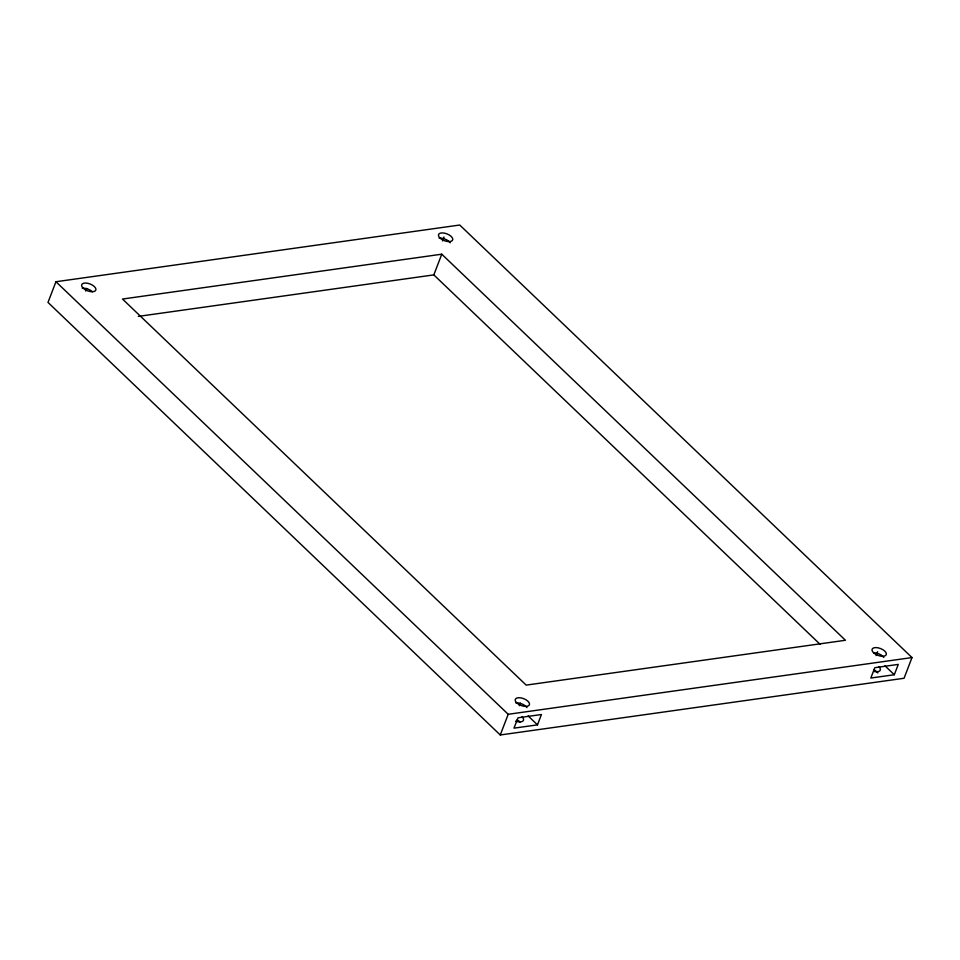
<?xml version="1.0" encoding="UTF-8"?>
<svg xmlns="http://www.w3.org/2000/svg" width="960" height="960" viewBox="0 0 960 960"><rect width="100%" height="100%" fill="white"/><g stroke="black" fill="none" stroke-linecap="round" stroke-linejoin="round"><path stroke-width="1.44" d="M55.944 281.736L48 302.424L500.268 734.976L904.056 678.264L912 657.576L459.732 225.024L55.944 281.736L508.212 714.288L912 657.576M85.692 291.012L86.688 288.432M442.536 240.9L444.024 237.012M138.312 316.392L433.824 274.884L441.768 254.196L845.448 640.272L526.176 685.116L122.496 299.04L441.768 254.196M500.268 734.976L508.212 714.288M519.276 705.684L520.272 703.104M537.468 724.86L541.44 714.516L517.968 717.816L513.996 728.148L537.468 724.86L528.132 715.92M876.12 655.572L877.608 651.696M894.312 674.736L898.272 664.392L874.8 667.692L870.828 678.036L894.312 674.736L884.964 665.796M433.824 274.884L820.188 644.4M878.856 666.66A7.584 3.66 21 0 1 874.296 671.556M522.024 716.772A7.584 3.66 21 0 1 522.684 721.224A7.584 3.66 21 0 1 515.58 721.164M873.876 669.792A7.584 3.66 21 0 1 877.848 672.972M517.044 719.904A7.584 3.66 21 0 1 520.032 721.944M82.296 288.264A7.584 3.66 21 0 1 92.412 291.756M439.128 238.14A7.584 3.66 21 0 1 450.216 242.784M874.32 652.764A7.584 3.66 21 0 1 883.8 657.456M515.868 702.936A7.584 3.66 21 0 1 526.956 707.568M83.124 288.168A7.584 3.66 21 0 0 95.46 290.7A7.584 3.66 21 0 0 87.696 283.272A7.584 3.66 21 0 0 83.124 288.168M439.968 238.056A7.584 3.66 21 0 0 452.304 240.576A7.584 3.66 21 0 0 444.528 233.148A7.584 3.66 21 0 0 439.968 238.056M873.54 652.728A7.584 3.66 21 0 0 885.876 655.26A7.584 3.66 21 0 0 878.112 647.82A7.584 3.66 21 0 0 873.54 652.728M516.708 702.84A7.584 3.66 21 0 0 529.044 705.372A7.584 3.66 21 0 0 521.28 697.944A7.584 3.66 21 0 0 516.708 702.84"/></g></svg>
